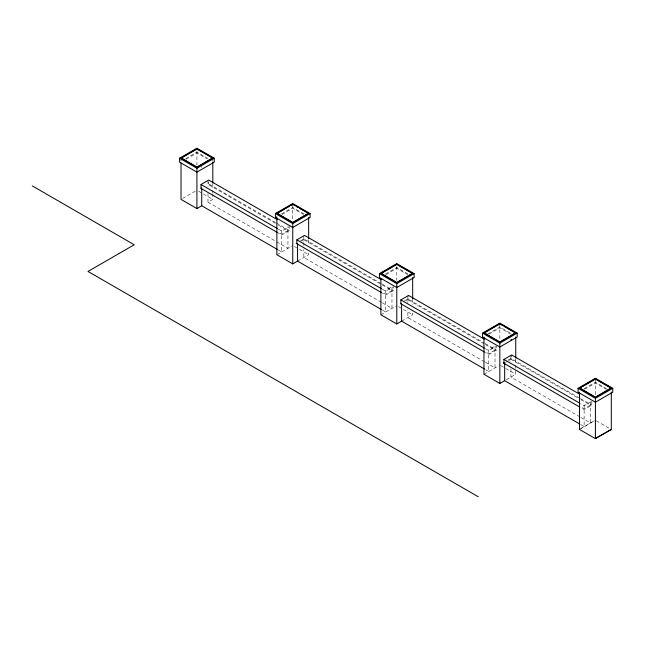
<?xml version="1.0" encoding="UTF-8"?>
<svg xmlns="http://www.w3.org/2000/svg" width="645" height="645" viewBox="0 0 645 645"><rect width="100%" height="100%" fill="white"/><g stroke="black" fill="none" stroke-linecap="round" stroke-linejoin="round"><path stroke-width="0.48" stroke-dasharray="3.23 2.42" d="M185.647 158.622L196.919 152.115L208.19 158.622M186.042 159.234L196.919 152.954L206.956 158.751M182.696 198.418L196.08 190.694M275.512 222.517L208.722 183.954L207.996 184.373L277.511 224.508M207.996 193.266L207.996 202.167L212.81 199.386L212.81 194.355M275.423 217.462L277.156 216.462M281.486 213.955L292.757 207.448L304.892 214.454M281.881 214.559L292.757 208.287L303.634 214.559M278.213 229.08L281.68 231.087L289.387 226.637L289.387 230.531L281.68 234.974L278.213 232.974M300.409 240.851L303.835 238.868L381.219 283.55M276.866 254.719L292.757 245.543M301.489 241.061L304.561 239.287L304.561 237.344M297.571 261.112L308.649 254.719L308.649 252.703M385.517 274.012L396.788 267.506L408.051 274.012M385.912 274.625L396.788 268.344L407.656 274.625M382.219 289.129L385.71 291.145L393.41 286.694L393.41 290.589L385.71 295.039L382.219 293.024M404.439 300.909L407.858 298.925L484.29 343.059M380.889 314.776L396.788 305.601M406.294 300.667L408.583 299.344L408.583 295.45M401.601 321.17L412.679 314.776L412.679 311.761M487.709 334.021L499.843 327.015L511.985 334.021M488.975 334.126L499.843 327.845L510.719 334.126M485.29 348.639L488.773 350.646L496.473 346.196L496.473 350.09L488.773 354.54L485.29 352.533M508.357 359.918L510.921 358.435L579.629 398.102M483.952 374.277L498.238 366.029M505.446 362.425L507.792 361.071M508.574 360.619L511.646 358.846L511.646 354.96M506.228 379.776L515.742 374.277L515.742 369.246M584.144 388.693L595.416 382.187L606.679 388.693M584.539 389.298L595.416 383.017L606.284 389.298M590.973 401.746L584.128 405.697L580.637 403.689M591.836 401.255L591.836 405.141L584.128 409.591L580.637 407.584M580.919 428.409L594.4 420.621M579.516 429.457L594.577 420.766M276.374 223.017L289.387 230.531M382.09 284.05L393.41 290.589M485.161 343.559L496.473 350.09M580.5 398.602L591.836 405.141M278.382 225.008L287.944 230.531L281.68 234.143L278.205 232.136M303.835 239.706L381.493 284.542M382.372 285.05L391.967 290.589L385.71 294.201L382.219 292.185M407.858 299.764L484.572 344.051M485.443 344.551L495.029 350.09L488.773 353.702L485.282 351.694M510.921 359.265L580.024 399.158M580.887 399.658L590.385 405.141L584.128 408.761L580.669 406.761M198.595 191.178L212.81 199.386M294.434 246.511L298.611 248.922M299.449 249.405L308.649 254.719M398.457 306.569L402.641 308.979M403.472 309.463L412.679 314.776M500.681 365.586L504.866 368.005M505.704 368.489L515.742 374.277M596.286 420.782L609.356 428.328M207.996 202.167L275.778 241.303M276.649 241.802L287.944 248.325L287.944 226.637M381.493 302.336L303.835 257.5L303.835 249.591M382.372 302.844L391.967 308.383L391.967 286.694L385.71 290.306L385.71 311.995L382.219 309.979M484.572 361.845L407.858 317.558L407.858 309.648M485.443 362.353L495.029 367.884L495.029 346.196L488.773 349.816L488.773 371.504L485.282 369.488M580.024 416.952L510.921 377.059L510.921 368.166M580.887 417.452L590.385 422.943L590.385 401.255M278.205 249.929L281.68 251.937L281.68 230.249M580.669 424.563L584.128 426.555L584.128 404.867M595.416 380.099L595.416 396.111M515.742 359.176L515.742 364.207M515.742 365.215L515.742 368.239M510.921 355.371L510.921 361.24M499.843 324.088L499.843 339.931M412.679 298.667L412.679 304.706M407.858 295.87L407.858 302.731M396.788 266.393L396.788 280.43M308.649 239.618L308.649 244.649M303.835 235.812L303.835 241.681M303.835 242.673L303.835 245.632M292.757 204.392L292.757 220.372M212.81 158.235L212.81 161.153M212.81 184.285L212.81 189.316M212.81 190.323L212.81 193.347M208.722 182.011L208.722 183.954M207.996 180.479L207.996 186.349M201.732 164.628L201.732 167.547M196.919 151.003L196.919 165.039M181.027 158.235L181.027 161.153"/><path stroke-width="0.97" d="M179.584 158.235L196.919 148.229L214.261 158.235L214.261 162.129L196.919 172.134L179.584 162.129L179.584 158.235L196.919 168.248L214.261 158.235M181.027 157.888L196.919 148.713L212.81 157.888L196.919 167.41L181.027 157.888L196.919 167.063L212.81 157.888M181.027 158.235L196.919 149.06L212.81 158.235M277.342 232.474L201.014 188.405L201.014 184.51L208.722 180.06L277.245 219.622M201.014 188.405L201.732 187.985M181.027 163.137L181.027 199.386L196.919 208.561L201.732 205.779L277.334 249.43M275.423 213.568L292.757 203.554L310.092 213.568L310.092 217.462L292.757 227.467L275.423 217.462L275.423 213.568L292.757 223.573L310.092 213.568M276.866 213.221L292.757 204.046L308.649 213.221L292.757 222.743L276.866 213.221L292.757 222.396L308.649 213.221M276.866 213.568L289.411 206.319M291.089 205.36L292.757 204.392L294.434 205.36M381.34 309.479L297.571 261.112L297.571 243.318L296.853 243.737L296.853 239.843L304.561 235.393L381.219 279.656M276.866 217.462L276.866 254.719L292.757 263.894L297.571 261.112M379.445 273.625L396.788 263.62L414.122 273.625L414.122 277.519L396.788 287.525L379.445 277.519L379.445 273.625L396.788 283.639L414.122 273.625M380.889 273.278L396.788 264.103L412.679 273.278L396.788 282.8L380.889 273.278L396.788 282.454L412.679 273.278M380.889 273.625L396.788 264.45L412.679 273.625M484.419 352.025L400.876 303.795L400.876 299.901L408.583 295.45L484.29 339.165M400.876 303.795L401.601 303.376M380.889 278.527L380.889 314.776L396.788 323.951L401.601 321.17L484.411 368.98M482.508 333.126L499.843 323.121L517.185 333.126L517.185 337.021L499.843 347.034L482.508 337.021L482.508 333.126L499.843 343.14L517.185 333.126M483.952 332.78L499.843 323.605L515.742 332.78L499.843 342.302L483.952 332.78L499.843 341.955L515.742 332.78M483.952 333.126L499.843 323.951L502.358 325.403M510.921 339.802L511.646 339.383M579.807 424.063L504.664 380.679L504.664 362.877L503.938 363.296L503.938 359.402L511.646 354.96L579.629 394.208M483.952 337.021L483.952 374.277L499.843 383.453L504.664 380.679M578.073 388.306L595.416 378.293L612.75 388.306L612.75 392.192L595.416 402.206L578.073 392.192L578.073 388.306L595.416 398.312L612.75 388.306M579.516 387.959L595.416 378.776L611.307 387.959L595.416 397.481L579.516 387.959L595.416 397.135L611.307 387.959M579.516 388.306L595.416 379.131L611.307 388.306M596.036 438.028L611.307 429.457L611.307 392.192M579.315 429.336L595.416 438.632L611.307 429.457M296.103 206.319L297.78 207.287M299.449 208.254L308.649 213.568M504.027 326.37L515.742 333.126M201.014 184.51L277.342 228.58M296.853 239.843L381.348 288.629M400.876 299.901L484.419 348.131M503.938 359.402L579.766 403.181M296.128 243.318L381.348 292.524M503.221 362.877L579.766 407.076M32.25 185.881L134.233 244.753L87.994 271.448L478.276 496.771M595.416 398.312L595.416 438.632M579.516 392.192L579.516 429.457M515.742 337.021L515.742 358.168M499.843 343.14L499.843 383.453M412.679 277.519L412.679 298.667M401.601 304.367L401.601 321.17M396.788 283.639L396.788 323.951M308.649 217.462L308.649 238.61M292.757 223.573L292.757 263.894M212.81 162.129L212.81 183.277M201.732 188.977L201.732 205.779M196.919 168.248L196.919 208.561"/></g></svg>
